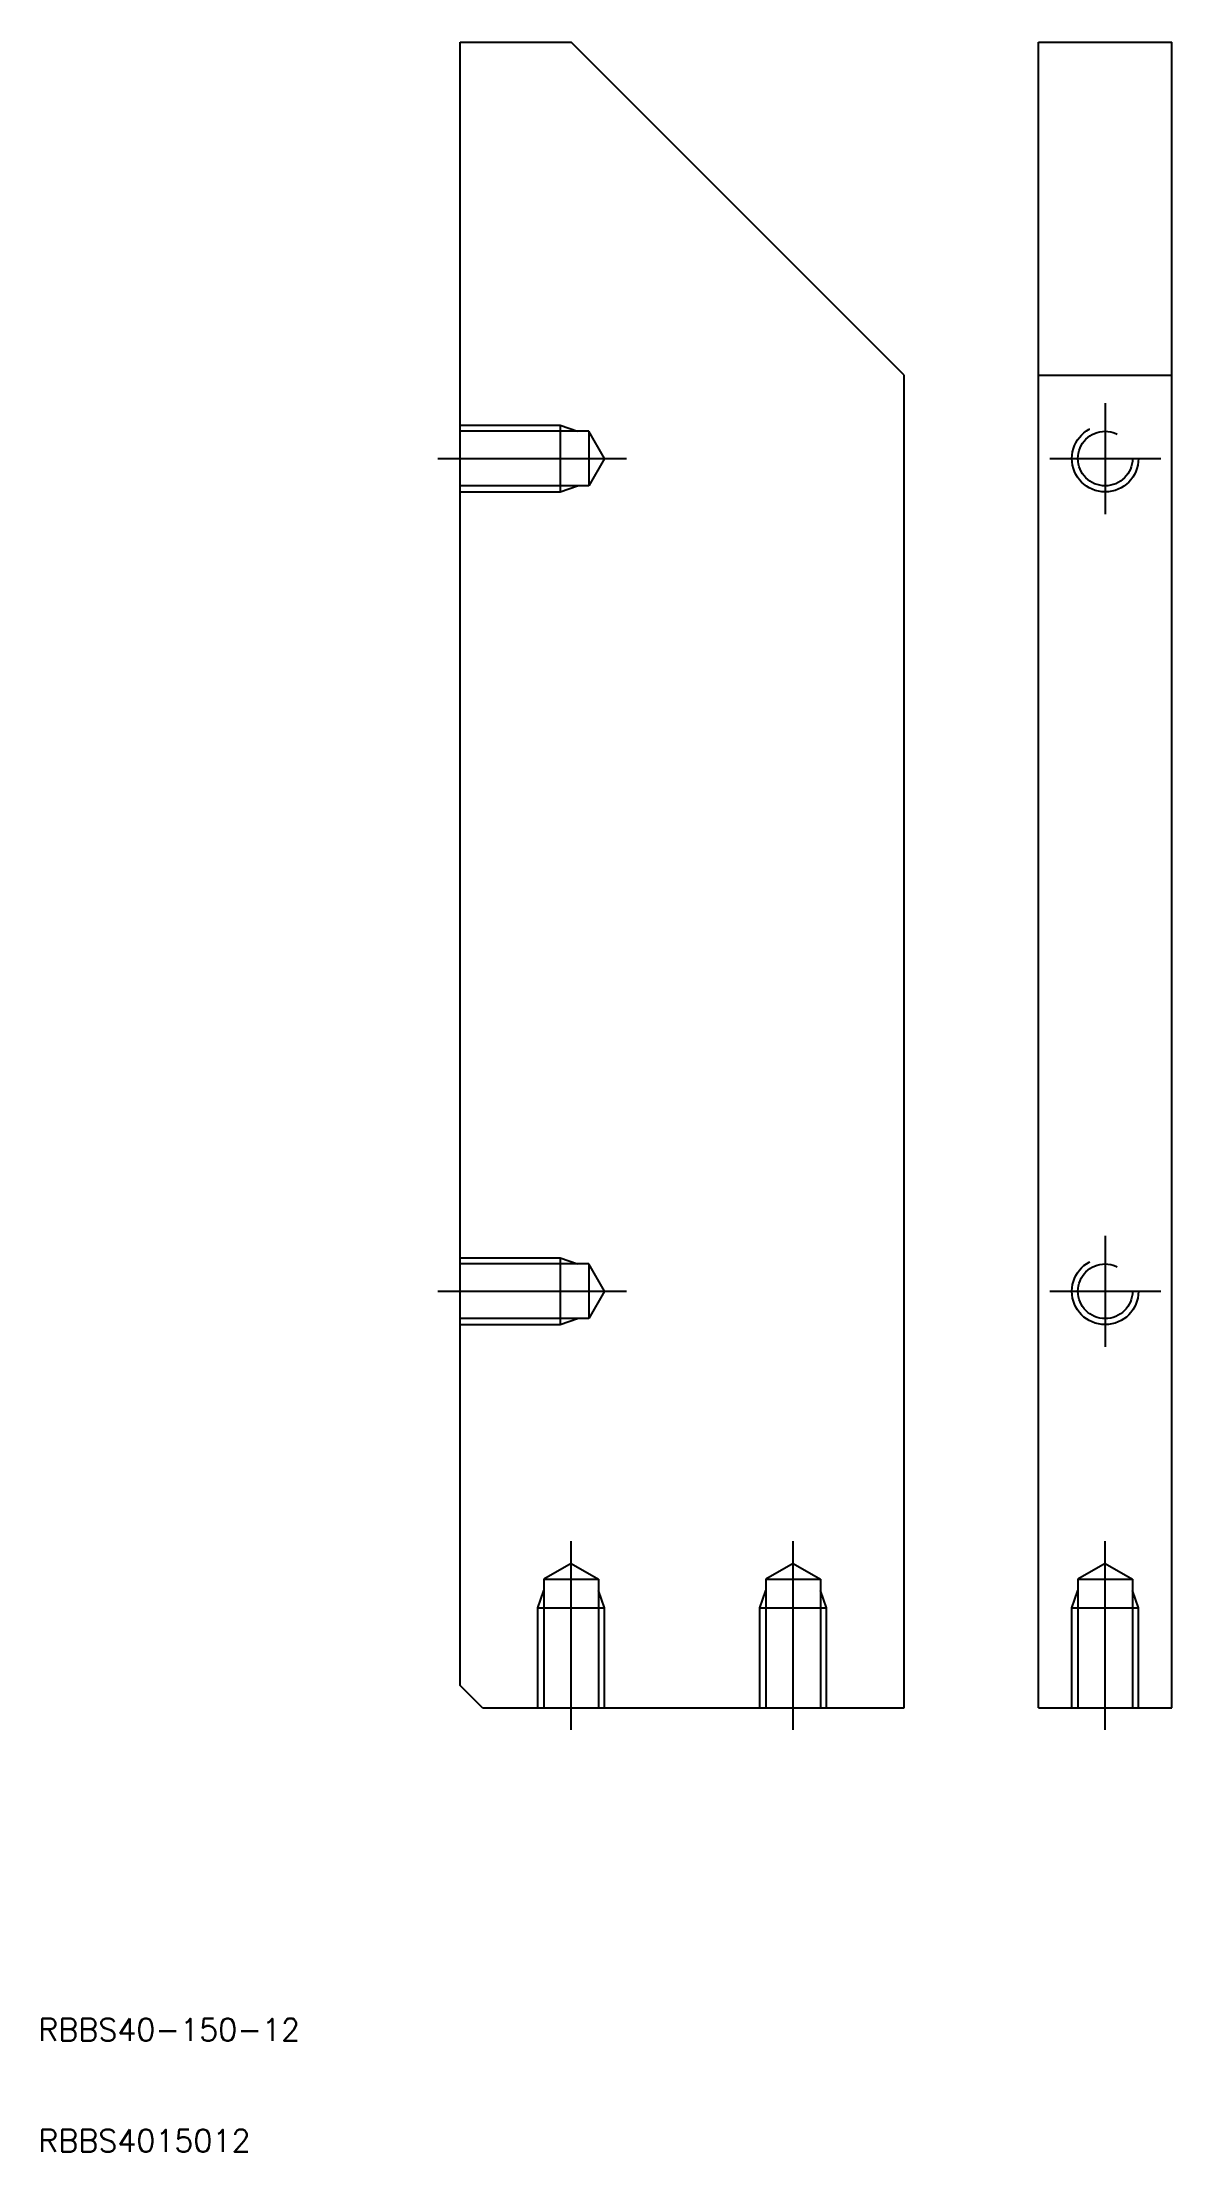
# Model space of a CAD drawing. Extents: x 10 to 112, y 10 to 200.
import ezdxf

# ---------------------------------------------------------------- set-up
doc = ezdxf.new("R2010")
doc.units = 0
doc.linetypes.add('CENTER', pattern=[50.8, 31.75, -6.35, 6.35, -6.35])
doc.linetypes.add('DASHED', pattern=[19.05, 12.7, -6.35])
doc.layers.get('0').update_dxf_attribs({"linetype": 'CONTINUOUS'})
doc.layers.add('CENTER', color=1, linetype='CENTER')
doc.styles.get("Standard").update_dxf_attribs({"font": 'txt.shx'})

msp = doc.modelspace()

# ---------------------------------------------------------------- linework, layer by layer
at = {"color": 7, "linetype": 'CONTINUOUS'}
for p, q in [((48, 200), (58, 200)), ((48, 52), (48, 200)), ((88, 170), (58, 200)), ((100.11, 200), (112.11, 200)), ((100.11, 50), (100.11, 200)), ((112.11, 50), (112.11, 200)), ((88, 50), (88, 170)), ((100.11, 170), (112.11, 170)), ((50, 50), (48, 52)), ((50, 50), (88, 50)), ((100.11, 50), (112.11, 50))]:
    msp.add_line(p, q, dxfattribs=at)
at = {"color": 3, "linetype": 'DASHED'}
for p, q in [((48, 165.5), (57, 165.5)), ((57, 165.5), (57, 159.5)), ((57, 165.5), (58.56, 164.96)), ((59.58, 164.96), (48, 164.96)), ((61, 162.5), (59.58, 164.96)), ((59.58, 164.96), (59.58, 160.04)), ((61, 162.5), (59.58, 160.04)), ((59.58, 160.04), (48, 160.04)), ((57, 159.5), (58.56, 160.04)), ((48, 159.5), (57, 159.5)), ((48, 90.5), (57, 90.5)), ((59.58, 89.96), (48, 89.96)), ((57, 90.5), (57, 84.5)), ((57, 90.5), (58.56, 89.96)), ((61, 87.5), (59.58, 89.96)), ((59.58, 89.96), (59.58, 85.04)), ((61, 87.5), (59.58, 85.04)), ((59.58, 85.04), (48, 85.04)), ((48, 84.5), (57, 84.5)), ((57, 84.5), (58.56, 85.04)), ((58, 63), (55.54, 61.58)), ((58, 63), (60.46, 61.58)), ((78, 63), (75.54, 61.58)), ((78, 63), (80.46, 61.58)), ((106.11, 63), (103.66, 61.58)), ((106.11, 63), (108.57, 61.58)), ((55.54, 61.58), (55.54, 50)), ((55.54, 61.58), (60.46, 61.58)), ((60.46, 61.58), (60.46, 50)), ((75.54, 61.58), (75.54, 50)), ((75.54, 61.58), (80.46, 61.58)), ((80.46, 61.58), (80.46, 50)), ((103.66, 61.58), (103.66, 50)), ((103.66, 61.58), (108.57, 61.58)), ((108.57, 61.58), (108.57, 50)), ((55, 59), (55.54, 60.56)), ((55, 50), (55, 59)), ((55, 59), (61, 59)), ((61, 59), (60.46, 60.56)), ((61, 50), (61, 59)), ((75, 59), (75.54, 60.56)), ((75, 50), (75, 59)), ((75, 59), (81, 59)), ((81, 59), (80.46, 60.56)), ((81, 50), (81, 59)), ((103.11, 59), (103.66, 60.56)), ((103.11, 50), (103.11, 59)), ((103.11, 59), (109.11, 59)), ((109.11, 59), (108.57, 60.56)), ((109.11, 50), (109.11, 59))]:
    msp.add_line(p, q, dxfattribs=at)
for centre, radius in [((106.11, 162.5), 3), ((106.11, 162.5), 2.46), ((106.11, 87.5), 3), ((106.11, 87.5), 2.46)]:
    msp.add_circle(centre, radius, dxfattribs=at)
at = {"layer": 'CENTER', "color": 1, "linetype": 'CENTER'}
for p, q in [((106.11, 167.5), (106.11, 157.5)), ((46, 162.5), (63, 162.5)), ((101.11, 162.5), (111.11, 162.5)), ((106.11, 92.5), (106.11, 82.5)), ((46, 87.5), (63, 87.5)), ((101.11, 87.5), (111.11, 87.5)), ((58, 48), (58, 65)), ((78, 48), (78, 65)), ((106.11, 48), (106.11, 65))]:
    msp.add_line(p, q, dxfattribs=at)

# ---------------------------------------------------------------- texts
at = {"color": 7, "linetype": 'CONTINUOUS'}
for s, p in [('RBBS40-150-12 ', (10, 20)), ('RBBS4015012 ', (10, 10))]:
    msp.add_text(s, height=2, dxfattribs=at).set_placement(p)

doc.saveas('drawing.dxf')
